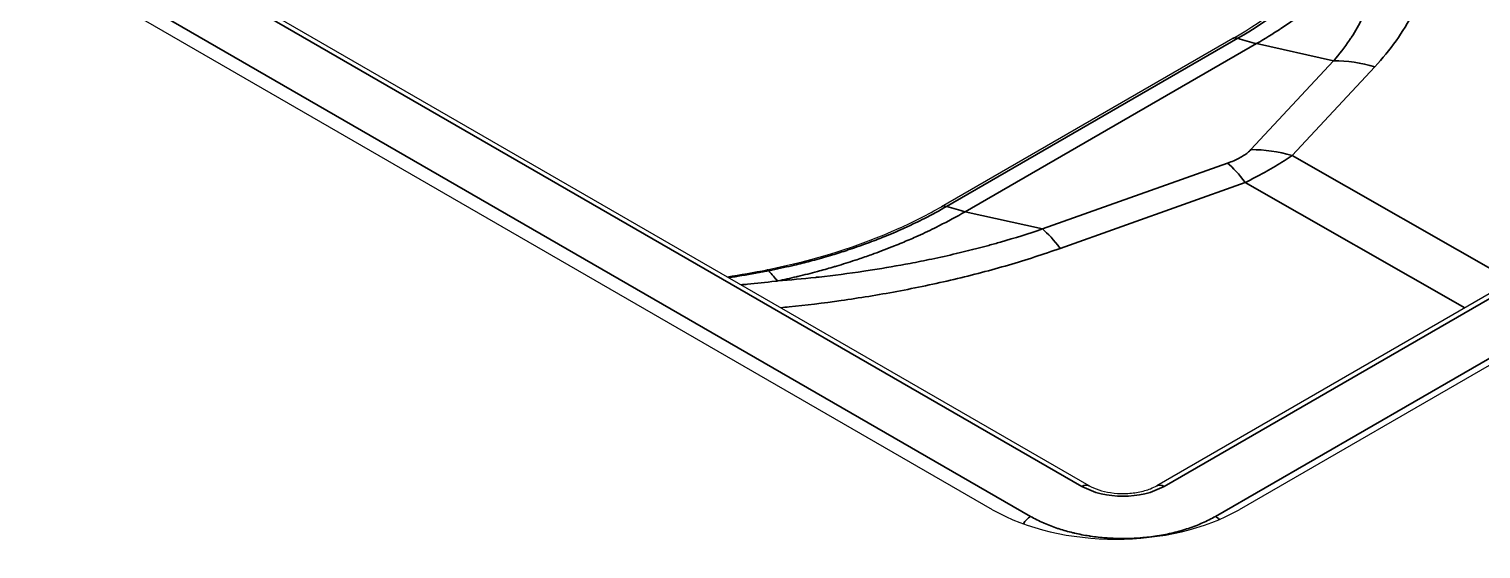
# Model space of a CAD drawing. Header units: millimetres. Extents: x 101 to 3000, y 150 to 4305.
# Drawn here: x 2377.27 to 2407.26, y 1137.92 to 1148.66 of the extents above; entities that cross this region are included whole.
import ezdxf

# ---------------------------------------------------------------- set-up
doc = ezdxf.new("R2010")
doc.units = ezdxf.units.MM
doc.header["$LTSCALE"] = 15
doc.layers.add('_Sichtbarkanten', color=7, linetype='Continuous', lineweight=25)
doc.layers.add('Sichtbar schmal (ISO)', color=7, linetype='Continuous', lineweight=35)

msp = doc.modelspace()

# ---------------------------------------------------------------- linework, layer by layer
at = {"layer": '_Sichtbarkanten'}
for p, q in [((2399.171, 1139.224), (1934.185, 1407.684)), ((2397.176, 1138.728), (1933.2, 1406.604)), ((2421.774, 1151.468), (2400.568, 1139.224)), ((2422.759, 1150.559), (2402.267, 1138.728)), ((2402.138, 1148.464), (2396.118, 1144.989))]:
    msp.add_line(p, q, dxfattribs=at)
for centre, major_axis, ratio, start_param, end_param in [((2396.268, 1144.729), (-0.15, 0.26), 0.58983, 0.000557, 0.000663), ((2399.721, 1140.197), (3.6, 0), 0.57735, 3.926991, 5.497787)]:
    msp.add_ellipse(centre, major_axis=major_axis, ratio=ratio, start_param=start_param, end_param=end_param, dxfattribs=at)
for points, knots in [([(2402.138, 1148.464), (2402.863, 1148.883), (2403.474, 1149.374), (2404.096, 1150.096), (2404.245, 1150.3), (2404.372, 1150.507)], [0, 0, 0, 0, 0.5183829, 0.5183829, 0.7146573, 0.7146573, 0.7146573, 0.7146573]), ([(2392.516, 1143.686), (2393.496, 1143.881), (2394.43, 1144.175), (2395.552, 1144.681), (2395.844, 1144.83), (2396.118, 1144.989)], [0, 0, 0, 0, 0.5214871, 0.5214871, 0.7178087, 0.7178087, 0.7178087, 0.7178087]), ([(2399.171, 1139.224), (2399.227, 1139.192), (2399.294, 1139.162), (2399.443, 1139.113), (2399.528, 1139.093), (2399.706, 1139.067), (2399.803, 1139.06), (2399.996, 1139.063), (2400.094, 1139.073), (2400.277, 1139.108), (2400.364, 1139.132), (2400.487, 1139.181), (2400.53, 1139.202), (2400.568, 1139.224)], [0, 0, 0, 0, 0.0443814, 0.0443814, 0.0897542, 0.0897542, 0.1373736, 0.1373736, 0.1861241, 0.1861241, 0.2347132, 0.2347132, 0.265221, 0.265221, 0.265221, 0.265221])]:
    msp.add_open_spline(points, degree=3, knots=knots, dxfattribs=at)
for points in [[(2402.138, 1148.464), (2402.138, 1148.464), (2402.138, 1148.464), (2402.138, 1148.464)], [(2391.693, 1143.542), (2391.971, 1143.584), (2392.246, 1143.632), (2392.516, 1143.686)]]:
    msp.add_open_spline(points, degree=3, dxfattribs=at)
at = {"layer": 'Sichtbar schmal (ISO)'}
for p, q in [((2399.021, 1139.209), (1934.035, 1407.669)), ((1932.959, 1407.057), (2397.961, 1138.588)), ((2421.924, 1151.453), (2400.718, 1139.209)), ((2423, 1150.841), (2401.779, 1138.588)), ((2402.244, 1148.468), (2396.227, 1144.994)), ((2402.629, 1148.359), (2396.612, 1144.886)), ((2404.221, 1148.002), (2402.629, 1148.359)), ((2404.221, 1148.002), (2402.512, 1146.168)), ((2405.072, 1147.881), (2403.364, 1146.047)), ((2402.028, 1145.888), (2398.205, 1144.528)), ((2403.364, 1146.047), (2407.898, 1143.456)), ((2402.395, 1145.488), (2398.572, 1144.128)), ((2402.395, 1145.488), (2406.93, 1142.897)), ((2398.205, 1144.528), (2396.612, 1144.886))]:
    msp.add_line(p, q, dxfattribs=at)
for centre, major_axis, ratio, start_param, end_param in [((2401.388, 1153.76), (3, -5.196), 0.57735, 5.700775, 5.79448), ((2404.841, 1145.301), (-2.195, 2.045), 0.803702, 5.270685, 5.583182), ((2402.648, 1143.188), (-1.005, 2.827), 0.268501, 5.561414, 5.87391), ((2403.133, 1143.467), (-2.195, 2.045), 0.803702, 5.270686, 5.583183), ((2396.268, 1144.729), (-0.15, 0.26), 0.58983, 5.701395, 6.283742), ((2395.372, 1150.287), (3, -5.196), 0.57735, 5.700775, 5.79448), ((2398.825, 1141.828), (-1.005, 2.827), 0.268501, 5.561414, 5.87391), ((2392.574, 1143.392), (-0.058, 0.294), 0.2801, 5.860176, 6.283186), ((2392.165, 1149.167), (1.037, -5.91), 0.233447, 5.865909, 5.979674), ((2399.021, 1138.964), (0.15, 0.26), 0.57735, 0.00002, 0.785398), ((2399.87, 1139.7), (1.2, 0), 0.577606, 3.9273, 5.497587), ((2400.718, 1138.964), (-0.15, 0.26), 0.57735, 5.497787, 6.283185), ((2397.961, 1138.344), (0.15, 0.26), 0.57735, 0.785398, 1.55324), ((2401.779, 1138.344), (-0.15, 0.26), 0.57735, 5.11323, 5.497787)]:
    msp.add_ellipse(centre, major_axis=major_axis, ratio=ratio, start_param=start_param, end_param=end_param, dxfattribs=at)
for points, knots in [([(2405.729, 1153.744), (2405.806, 1153.587), (2405.881, 1153.419), (2405.952, 1153.24), (2406.024, 1153.061), (2406.091, 1152.871), (2406.15, 1152.67), (2406.209, 1152.47), (2406.259, 1152.259), (2406.297, 1152.044), (2406.335, 1151.83), (2406.361, 1151.612), (2406.372, 1151.397), (2406.383, 1151.182), (2406.38, 1150.97), (2406.364, 1150.763), (2406.348, 1150.556), (2406.319, 1150.354), (2406.277, 1150.158), (2406.236, 1149.961), (2406.182, 1149.77), (2406.114, 1149.576), (2406.045, 1149.382), (2405.96, 1149.185), (2405.859, 1148.99), (2405.758, 1148.795), (2405.64, 1148.601), (2405.509, 1148.416), (2405.377, 1148.23), (2405.232, 1148.053), (2405.072, 1147.881)], [0, 0, 0, 0, 0.1, 0.1, 0.1, 0.2, 0.2, 0.2, 0.3, 0.3, 0.3, 0.4, 0.4, 0.4, 0.5, 0.5, 0.5, 0.6, 0.6, 0.6, 0.7, 0.7, 0.7, 0.8, 0.8, 0.8, 0.9, 0.9, 0.9, 1, 1, 1, 1]), ([(2404.566, 1150.601), (2404.47, 1150.444), (2404.363, 1150.29), (2404.244, 1150.138), (2404.242, 1150.135), (2404.239, 1150.132), (2404.237, 1150.128), (2404.127, 1149.989), (2404.008, 1149.853), (2403.88, 1149.72), (2403.865, 1149.705), (2403.851, 1149.69), (2403.836, 1149.675), (2403.71, 1149.547), (2403.575, 1149.421), (2403.432, 1149.299), (2403.41, 1149.281), (2403.389, 1149.263), (2403.368, 1149.245), (2403.216, 1149.118), (2403.055, 1148.995), (2402.886, 1148.876), (2402.869, 1148.865), (2402.852, 1148.853), (2402.835, 1148.841), (2402.647, 1148.711), (2402.45, 1148.587), (2402.244, 1148.468)], [0.0000004, 0.0000004, 0.0000004, 0.0000004, 0.1957614, 0.1957614, 0.1957614, 0.2, 0.2, 0.2, 0.3798022, 0.3798022, 0.3798022, 0.4, 0.4, 0.4, 0.5742831, 0.5742831, 0.5742831, 0.6, 0.6, 0.6, 0.781785, 0.781785, 0.781785, 0.8, 0.8, 0.8, 1, 1, 1, 1]), ([(2405.194, 1150.644), (2405.137, 1150.561), (2405.078, 1150.478), (2405.016, 1150.397), (2405.015, 1150.395), (2405.014, 1150.394), (2405.013, 1150.393), (2404.953, 1150.314), (2404.89, 1150.235), (2404.826, 1150.158), (2404.825, 1150.157), (2404.824, 1150.156), (2404.823, 1150.155), (2404.759, 1150.078), (2404.693, 1150.003), (2404.625, 1149.929), (2404.623, 1149.926), (2404.62, 1149.923), (2404.617, 1149.92), (2404.55, 1149.846), (2404.48, 1149.773), (2404.407, 1149.7), (2404.403, 1149.697), (2404.4, 1149.694), (2404.397, 1149.691), (2404.322, 1149.616), (2404.243, 1149.541), (2404.159, 1149.464), (2404.157, 1149.462), (2404.154, 1149.46), (2404.152, 1149.458), (2404.065, 1149.379), (2403.972, 1149.298), (2403.87, 1149.214), (2403.768, 1149.13), (2403.657, 1149.043), (2403.535, 1148.952), (2403.531, 1148.949), (2403.528, 1148.947), (2403.524, 1148.944), (2403.405, 1148.856), (2403.274, 1148.764), (2403.129, 1148.668), (2403.124, 1148.665), (2403.119, 1148.661), (2403.114, 1148.658), (2402.968, 1148.562), (2402.806, 1148.462), (2402.629, 1148.359)], [0, 0, 0, 0, 0.111111, 0.111111, 0.111111, 0.112645, 0.112645, 0.112645, 0.220519, 0.220519, 0.220519, 0.222222, 0.222222, 0.222222, 0.329096, 0.329096, 0.329096, 0.333333, 0.333333, 0.333333, 0.439741, 0.439741, 0.439741, 0.444444, 0.444444, 0.444444, 0.552485, 0.552485, 0.552485, 0.555556, 0.555556, 0.555556, 0.666667, 0.666667, 0.666667, 0.777778, 0.777778, 0.777778, 0.780902, 0.780902, 0.780902, 0.888889, 0.888889, 0.888889, 0.892385, 0.892385, 0.892385, 1, 1, 1, 1]), ([(2405.194, 1150.644), (2405.197, 1150.554), (2405.197, 1150.464), (2405.193, 1150.375), (2405.189, 1150.281), (2405.182, 1150.188), (2405.171, 1150.096), (2405.162, 1150.015), (2405.15, 1149.936), (2405.135, 1149.857), (2405.117, 1149.759), (2405.095, 1149.662), (2405.069, 1149.563), (2405.05, 1149.495), (2405.029, 1149.426), (2405.006, 1149.357), (2404.969, 1149.246), (2404.926, 1149.135), (2404.877, 1149.025), (2404.856, 1148.976), (2404.833, 1148.928), (2404.809, 1148.88), (2404.745, 1148.749), (2404.672, 1148.62), (2404.592, 1148.495), (2404.577, 1148.473), (2404.562, 1148.45), (2404.547, 1148.428), (2404.449, 1148.282), (2404.341, 1148.141), (2404.223, 1148.005), (2404.223, 1148.004), (2404.222, 1148.003), (2404.221, 1148.002)], [0, 0, 0, 0, 0.097329, 0.097329, 0.097329, 0.2, 0.2, 0.2, 0.289397, 0.289397, 0.289397, 0.4, 0.4, 0.4, 0.476837, 0.476837, 0.476837, 0.6, 0.6, 0.6, 0.653931, 0.653931, 0.653931, 0.8, 0.8, 0.8, 0.826439, 0.826439, 0.826439, 0.998844, 0.998844, 0.998844, 1, 1, 1, 1]), ([(2402.244, 1148.468), (2402.225, 1148.475), (2402.207, 1148.478), (2402.191, 1148.478), (2402.174, 1148.478), (2402.158, 1148.474), (2402.145, 1148.468), (2402.142, 1148.467), (2402.14, 1148.465), (2402.138, 1148.464)], [0, 0, 0, 0, 0.2, 0.2, 0.2, 0.4, 0.4, 0.4, 0.4312274, 0.4312274, 0.4312274, 0.4312274]), ([(2402.512, 1146.168), (2402.492, 1146.146), (2402.446, 1146.103), (2402.364, 1146.045), (2402.269, 1145.99), (2402.159, 1145.938), (2402.074, 1145.904), (2402.028, 1145.888)], [0.0000019, 0.0000019, 0.0000019, 0.0000019, 0.2, 0.4, 0.6, 0.8, 1, 1, 1, 1]), ([(2403.364, 1146.047), (2403.31, 1146.01), (2403.254, 1145.974), (2403.197, 1145.937), (2403.139, 1145.901), (2403.08, 1145.864), (2403.019, 1145.828), (2402.958, 1145.791), (2402.894, 1145.755), (2402.828, 1145.718), (2402.762, 1145.681), (2402.694, 1145.643), (2402.621, 1145.605), (2402.549, 1145.567), (2402.474, 1145.528), (2402.395, 1145.488)], [0.000001, 0.000001, 0.000001, 0.000001, 0.2, 0.2, 0.2, 0.4, 0.4, 0.4, 0.6, 0.6, 0.6, 0.8, 0.8, 0.8, 1, 1, 1, 1]), ([(2396.227, 1144.994), (2396.079, 1144.909), (2395.925, 1144.825), (2395.767, 1144.745), (2395.706, 1144.714), (2395.645, 1144.684), (2395.582, 1144.654), (2395.501, 1144.615), (2395.419, 1144.576), (2395.336, 1144.539), (2395.204, 1144.479), (2395.07, 1144.422), (2394.933, 1144.367), (2394.917, 1144.36), (2394.901, 1144.354), (2394.885, 1144.347), (2394.776, 1144.304), (2394.665, 1144.262), (2394.553, 1144.221), (2394.433, 1144.177), (2394.311, 1144.134), (2394.188, 1144.094), (2394.173, 1144.089), (2394.159, 1144.084), (2394.144, 1144.079), (2394.039, 1144.045), (2393.934, 1144.012), (2393.827, 1143.98), (2393.703, 1143.943), (2393.577, 1143.908), (2393.45, 1143.874), (2393.422, 1143.867), (2393.393, 1143.859), (2393.365, 1143.852), (2393.255, 1143.823), (2393.145, 1143.796), (2393.033, 1143.77), (2392.875, 1143.733), (2392.716, 1143.699), (2392.555, 1143.667)], [0, 0, 0, 0, 0.1444199, 0.1444199, 0.1444199, 0.2, 0.2, 0.2, 0.2724098, 0.2724098, 0.2724098, 0.386699, 0.386699, 0.386699, 0.4, 0.4, 0.4, 0.4908199, 0.4908199, 0.4908199, 0.5883879, 0.5883879, 0.5883879, 0.6, 0.6, 0.6, 0.6823994, 0.6823994, 0.6823994, 0.7784001, 0.7784001, 0.7784001, 0.8, 0.8, 0.8, 0.8826041, 0.8826041, 0.8826041, 0.9999993, 0.9999993, 0.9999993, 0.9999993]), ([(2396.612, 1144.886), (2396.429, 1144.78), (2396.251, 1144.684), (2396.081, 1144.599), (2396.047, 1144.581), (2396.013, 1144.564), (2395.979, 1144.548), (2395.846, 1144.482), (2395.718, 1144.422), (2395.594, 1144.367), (2395.497, 1144.323), (2395.402, 1144.283), (2395.31, 1144.244), (2395.255, 1144.221), (2395.201, 1144.199), (2395.147, 1144.178), (2395.004, 1144.12), (2394.867, 1144.068), (2394.733, 1144.019), (2394.69, 1144.004), (2394.648, 1143.989), (2394.606, 1143.974), (2394.516, 1143.942), (2394.427, 1143.912), (2394.339, 1143.883), (2394.21, 1143.84), (2394.082, 1143.8), (2393.952, 1143.762), (2393.927, 1143.754), (2393.901, 1143.747), (2393.875, 1143.739), (2393.771, 1143.709), (2393.665, 1143.679), (2393.558, 1143.65), (2393.425, 1143.615), (2393.29, 1143.58), (2393.154, 1143.548), (2393.145, 1143.546), (2393.136, 1143.544), (2393.127, 1143.541), (2393, 1143.511), (2392.872, 1143.483), (2392.743, 1143.455)], [0, 0, 0, 0, 0.111111, 0.111111, 0.111111, 0.133434, 0.133434, 0.133434, 0.222222, 0.222222, 0.222222, 0.291937, 0.291937, 0.291937, 0.333333, 0.333333, 0.333333, 0.444444, 0.444444, 0.444444, 0.479749, 0.479749, 0.479749, 0.555556, 0.555556, 0.555556, 0.666667, 0.666667, 0.666667, 0.688589, 0.688589, 0.688589, 0.777778, 0.777778, 0.777778, 0.888889, 0.888889, 0.888889, 0.896315, 0.896315, 0.896315, 1, 1, 1, 1]), ([(2398.205, 1144.528), (2397.924, 1144.433), (2397.635, 1144.342), (2397.338, 1144.257), (2397.258, 1144.234), (2397.177, 1144.212), (2397.096, 1144.19), (2396.877, 1144.13), (2396.654, 1144.074), (2396.426, 1144.02), (2396.259, 1143.98), (2396.089, 1143.943), (2395.918, 1143.906), (2395.77, 1143.875), (2395.622, 1143.846), (2395.473, 1143.817), (2395.213, 1143.768), (2394.952, 1143.723), (2394.695, 1143.683), (2394.635, 1143.673), (2394.575, 1143.664), (2394.516, 1143.656), (2394.201, 1143.609), (2393.892, 1143.569), (2393.596, 1143.536), (2393.571, 1143.534), (2393.546, 1143.531), (2393.522, 1143.528), (2393.252, 1143.499), (2392.992, 1143.475), (2392.743, 1143.455)], [0, 0, 0, 0, 0.166667, 0.166667, 0.166667, 0.211765, 0.211765, 0.211765, 0.333333, 0.333333, 0.333333, 0.422855, 0.422855, 0.422855, 0.5, 0.5, 0.5, 0.63526, 0.63526, 0.63526, 0.666667, 0.666667, 0.666667, 0.833333, 0.833333, 0.833333, 0.84732, 0.84732, 0.84732, 1, 1, 1, 1]), ([(2398.572, 1144.128), (2398.226, 1144.005), (2397.514, 1143.775), (2396.389, 1143.478), (2395.197, 1143.228), (2394.033, 1143.04), (2393.255, 1142.947), (2392.859, 1142.907), (2392.802, 1142.902)], [0, 0, 0, 0, 0.0769231, 0.1538462, 0.2307692, 0.3076923, 0.3846154, 0.397883, 0.397883, 0.397883, 0.397883]), ([(2392.555, 1143.667), (2392.538, 1143.664), (2392.522, 1143.66), (2392.506, 1143.657), (2392.305, 1143.618), (2392.109, 1143.583), (2391.921, 1143.553), (2391.889, 1143.547), (2391.857, 1143.542), (2391.825, 1143.537), (2391.792, 1143.532), (2391.76, 1143.527), (2391.727, 1143.522)], [0, 0, 0, 0, 0.00372986, 0.00372986, 0.00372986, 0.05075931, 0.05075931, 0.05075931, 0.05882353, 0.05882353, 0.05882353, 0.06718503, 0.06718503, 0.06718503, 0.06718503]), ([(2391.983, 1143.375), (2392.006, 1143.377), (2392.03, 1143.379), (2392.054, 1143.381), (2392.074, 1143.383), (2392.094, 1143.385), (2392.114, 1143.387), (2392.298, 1143.405), (2392.49, 1143.426), (2392.69, 1143.449), (2392.708, 1143.451), (2392.725, 1143.453), (2392.743, 1143.455)], [0.97155882, 0.97155882, 0.97155882, 0.97155882, 0.97436797, 0.97436797, 0.97436797, 0.97674419, 0.97674419, 0.97674419, 0.99812052, 0.99812052, 0.99812052, 0.99999983, 0.99999983, 0.99999983, 0.99999983]), ([(2401.779, 1138.588), (2401.696, 1138.541), (2401.608, 1138.496), (2401.515, 1138.455), (2401.422, 1138.414), (2401.324, 1138.376), (2401.222, 1138.341), (2401.121, 1138.308), (2401.016, 1138.278), (2400.909, 1138.252), (2400.802, 1138.226), (2400.691, 1138.204), (2400.579, 1138.187), (2400.576, 1138.186), (2400.573, 1138.186), (2400.57, 1138.185), (2400.461, 1138.168), (2400.35, 1138.155), (2400.238, 1138.147), (2400.233, 1138.146), (2400.228, 1138.146), (2400.223, 1138.145), (2400.113, 1138.137), (2400.002, 1138.132), (2399.891, 1138.132), (2399.884, 1138.132), (2399.877, 1138.132), (2399.87, 1138.132), (2399.76, 1138.132), (2399.651, 1138.136), (2399.543, 1138.143), (2399.534, 1138.144), (2399.525, 1138.145), (2399.517, 1138.145), (2399.41, 1138.153), (2399.304, 1138.165), (2399.2, 1138.181), (2399.19, 1138.182), (2399.18, 1138.184), (2399.17, 1138.185), (2399.068, 1138.201), (2398.968, 1138.22), (2398.87, 1138.243), (2398.858, 1138.246), (2398.846, 1138.248), (2398.835, 1138.251), (2398.737, 1138.275), (2398.641, 1138.301), (2398.548, 1138.331), (2398.538, 1138.335), (2398.528, 1138.338), (2398.518, 1138.341), (2398.422, 1138.373), (2398.33, 1138.409), (2398.242, 1138.447), (2398.236, 1138.45), (2398.23, 1138.452), (2398.225, 1138.455), (2398.132, 1138.496), (2398.044, 1138.541), (2397.961, 1138.588)], [0, 0, 0, 0, 0.083333, 0.083333, 0.083333, 0.166667, 0.166667, 0.166667, 0.248874, 0.248874, 0.248874, 0.330939, 0.330939, 0.330939, 0.333333, 0.333333, 0.333333, 0.413014, 0.413014, 0.413014, 0.416667, 0.416667, 0.416667, 0.4951, 0.4951, 0.4951, 0.5, 0.5, 0.5, 0.577188, 0.577188, 0.577188, 0.583333, 0.583333, 0.583333, 0.659336, 0.659336, 0.659336, 0.666667, 0.666667, 0.666667, 0.741206, 0.741206, 0.741206, 0.75, 0.75, 0.75, 0.825095, 0.825095, 0.825095, 0.833333, 0.833333, 0.833333, 0.911609, 0.911609, 0.911609, 0.916667, 0.916667, 0.916667, 1, 1, 1, 1])]:
    msp.add_open_spline(points, degree=3, knots=knots, dxfattribs=at)

doc.saveas('drawing.dxf')
